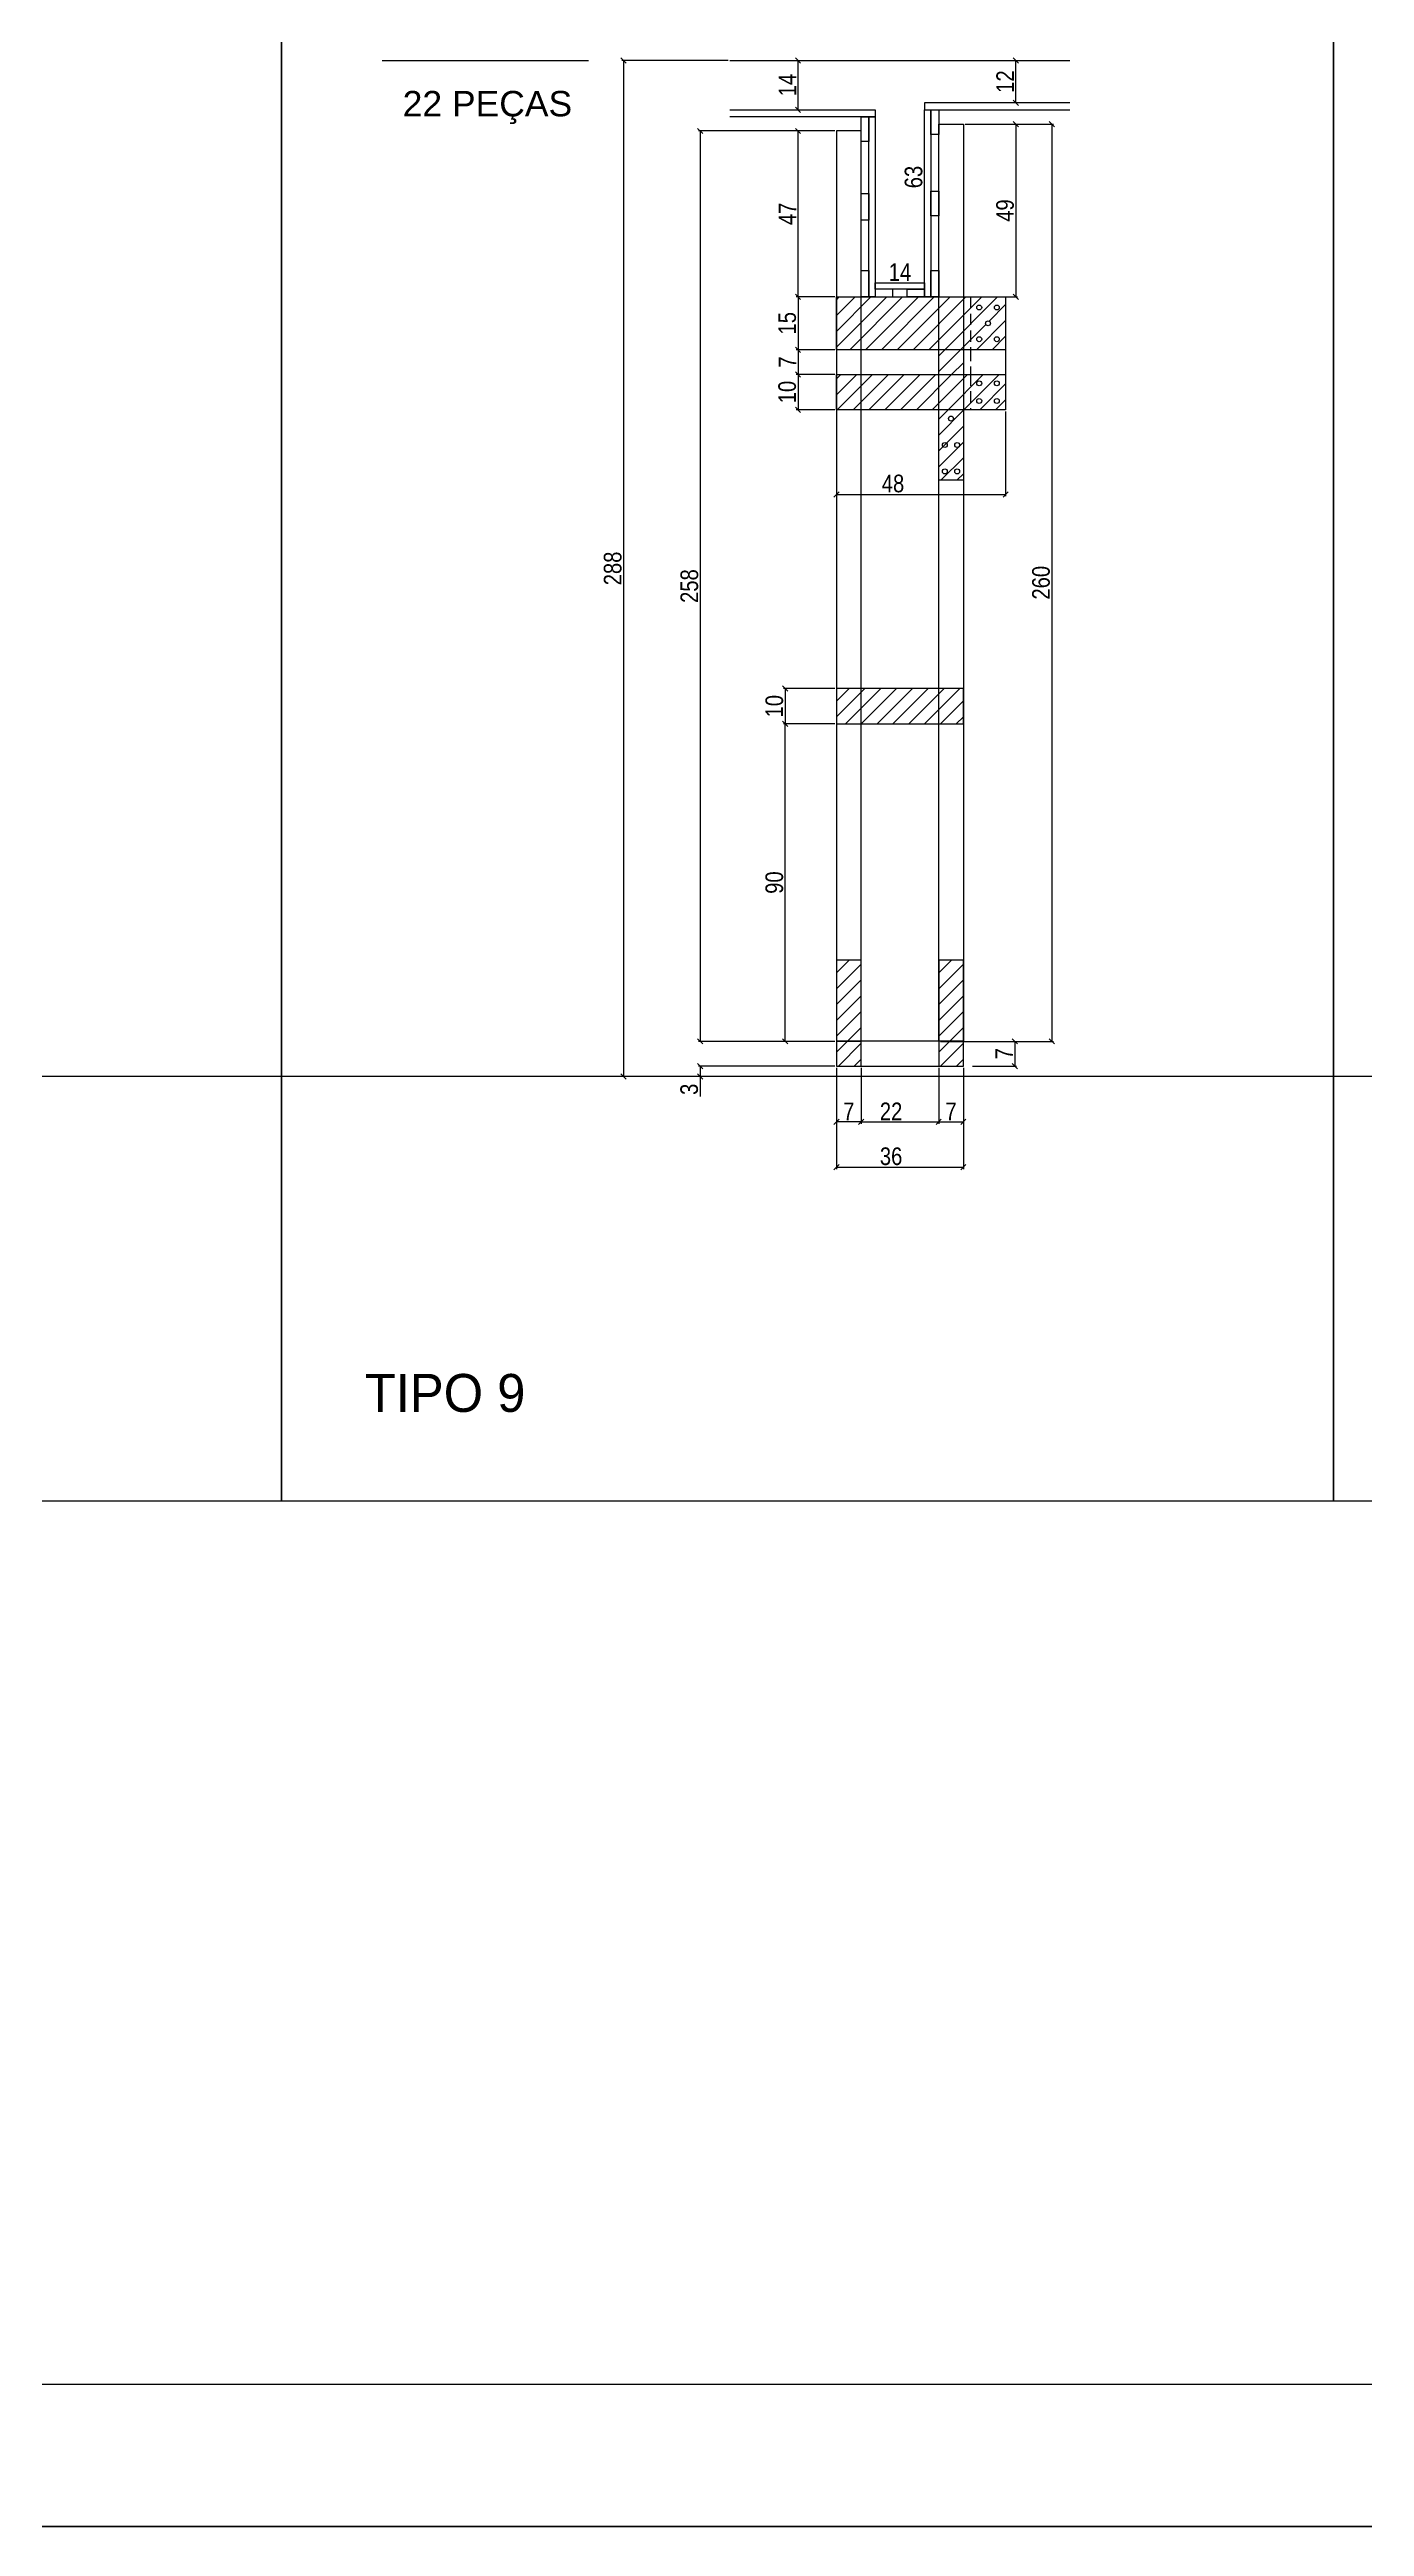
# Model space of a CAD drawing. Extents: x 16965 to 24320, y 205100 to 209880.
# Drawn here: x 17888 to 18634, y 205100 to 206505 of the extents above; entities that cross this region are included whole.
import ezdxf

# ---------------------------------------------------------------- set-up
doc = ezdxf.new("R2010")
doc.units = 0
doc.linetypes.add('DASHED2', pattern=[9.525, 6.35, -3.175])
doc.layers.get('0').update_dxf_attribs({"linetype": 'CONTINUOUS'})
doc.layers.get('DEFPOINTS').update_dxf_attribs({"linetype": 'CONTINUOUS'})
for name, color, linetype in [('8', 111, 'CONTINUOUS'), ('COTA', 241, 'CONTINUOUS'), ('detalhes', 4, 'CONTINUOUS'), ('HACHURA', 8, 'CONTINUOUS'), ('TIRAS REESCORAMENTO', 252, 'CONTINUOUS'), ('VIGAS', 3, 'CONTINUOUS')]:
    doc.layers.add(name, color=color, linetype=linetype)
doc.layers.add('FOLHA', color=255, linetype='CONTINUOUS', lineweight=40)
doc.styles.add('COTA TECNICA 2X', font='techl___.ttf', dxfattribs={"height": 10})
doc.styles.add('R80-50', font='arial.ttf', dxfattribs={"height": 10})
doc.styles.add('ROMAS860', font='ROMAS860.SHX', dxfattribs={"height": 8.5})
doc.dimstyles.new('SECAO', dxfattribs={"dimscale": 0.333333, "dimtxt": 5, "dimasz": 9, "dimexe": 3, "dimexo": 3, "dimgap": 3, "dimtad": 1, "dimdec": 1, "dimlfac": 0.5, "dimzin": 12, "dimdsep": 46, "dimtxsty": 'COTA TECNICA 2X', "dimblk1": 'OBLIQUE', "dimblk2": 'OBLIQUE', "dimsah": 1, "dimcen": 0.9, "dimclrd": 4, "dimclre": 4, "dimclrt": 240, "dimadec": 1, "dimazin": 3, "dimtfac": 1, "dimtdec": 1, "dimtmove": 0, "dimatfit": 3, "dimfxl": 1, "dimtolj": 1, "dimtzin": 12, "dimarcsym": 0})
pattern_1 = [(45, (-5267.449, 8041.0315), (-4.49012806, 4.49012806), [])]

# ---------------------------------------------------------------- blocks, each defined once
blk = doc.blocks.new('_Oblique')
at = {"color": 0, "linetype": 'ByBlock', "lineweight": -2}
blk.add_line((-0.5, -0.5), (0.5, 0.5), dxfattribs=at)
blk = doc.blocks.new('*D3045')
at = {"layer": 'DEFPOINTS', "color": 0, "transparency": 16777216}
for p in [(18334.4, 206458.4), (18257.1, 205942.3), (18334.4, 205942.3)]:
    blk.add_point(p, dxfattribs=at)
at = {"layer": 'detalhes', "color": 4, "lineweight": -2, "transparency": 16777216}
for p, q in [((18333.4, 206458.4), (18256.1, 206458.4)), ((18257.1, 206458.4), (18257.1, 205942.3)), ((18333.4, 205942.3), (18256.1, 205942.3))]:
    blk.add_line(p, q, dxfattribs=at)
at = {"layer": 'detalhes', "color": 4, "lineweight": -2, "transparency": 16777216, "xscale": 3, "yscale": 3, "zscale": 3}
for p, rotation in [((18257.1, 206458.4), 90), ((18257.1, 205942.3), 270)]:
    blk.add_blockref('_Oblique', p, dxfattribs=dict(at, rotation=rotation))
at = {"layer": 'detalhes', "color": 240, "transparency": 16777216, "insert": (18251, 206200.4), "char_height": 10, "attachment_point": 5, "rotation": 90, "style": 'COTA TECNICA 2X'}
blk.add_mtext('\\A1;258', dxfattribs=at)
blk = doc.blocks.new('*D3046')
at = {"layer": 'DEFPOINTS', "color": 0, "transparency": 16777216}
for p in [(18334.4, 205928.3), (18406.4, 205928.3), (18406.4, 205870.9)]:
    blk.add_point(p, dxfattribs=at)
at = {"layer": 'detalhes', "color": 4, "lineweight": -2, "transparency": 16777216}
for p, q in [((18334.4, 205927.3), (18334.4, 205869.9)), ((18406.4, 205927.3), (18406.4, 205869.9)), ((18334.4, 205870.9), (18406.4, 205870.9))]:
    blk.add_line(p, q, dxfattribs=at)
at = {"layer": 'detalhes', "color": 4, "lineweight": -2, "transparency": 16777216, "xscale": 3, "yscale": 3, "zscale": 3, "rotation": 180}
blk.add_blockref('_Oblique', (18334.4, 205870.9), dxfattribs=at)
at = {"layer": 'detalhes', "color": 4, "lineweight": -2, "transparency": 16777216, "xscale": 3, "yscale": 3, "zscale": 3}
blk.add_blockref('_Oblique', (18406.4, 205870.9), dxfattribs=at)
at = {"layer": 'detalhes', "color": 240, "transparency": 16777216, "insert": (18365.4, 205877.1), "char_height": 10, "attachment_point": 5, "style": 'COTA TECNICA 2X'}
blk.add_mtext('\\A1;36', dxfattribs=at)
blk = doc.blocks.new('*D3047')
at = {"layer": 'DEFPOINTS', "color": 0, "transparency": 16777216}
for p in [(18348.4, 205928.3), (18392.4, 205928.3), (18392.4, 205896.6)]:
    blk.add_point(p, dxfattribs=at)
at = {"layer": 'detalhes', "color": 4, "lineweight": -2, "transparency": 16777216}
for p, q in [((18348.4, 205927.3), (18348.4, 205895.6)), ((18392.4, 205927.3), (18392.4, 205895.6)), ((18348.4, 205896.6), (18392.4, 205896.6))]:
    blk.add_line(p, q, dxfattribs=at)
at = {"layer": 'detalhes', "color": 4, "lineweight": -2, "transparency": 16777216, "xscale": 3, "yscale": 3, "zscale": 3, "rotation": 180}
blk.add_blockref('_Oblique', (18348.4, 205896.6), dxfattribs=at)
at = {"layer": 'detalhes', "color": 4, "lineweight": -2, "transparency": 16777216, "xscale": 3, "yscale": 3, "zscale": 3}
blk.add_blockref('_Oblique', (18392.4, 205896.6), dxfattribs=at)
at = {"layer": 'detalhes', "color": 240, "transparency": 16777216, "insert": (18365.4, 205902.6), "char_height": 10, "attachment_point": 5, "style": 'COTA TECNICA 2X'}
blk.add_mtext('\\A1;22', dxfattribs=at)
blk = doc.blocks.new('*D3048')
at = {"layer": 'DEFPOINTS', "color": 0, "transparency": 16777216}
for p in [(18392.4, 205896.6), (18406.4, 205896.6), (18406.4, 205896.6)]:
    blk.add_point(p, dxfattribs=at)
at = {"layer": 'detalhes', "color": 4, "lineweight": -2, "transparency": 16777216}
blk.add_line((18392.4, 205896.6), (18406.4, 205896.6), dxfattribs=at)
at = {"layer": 'detalhes', "color": 4, "lineweight": -2, "transparency": 16777216, "xscale": 3, "yscale": 3, "zscale": 3, "rotation": 180}
blk.add_blockref('_Oblique', (18392.4, 205896.6), dxfattribs=at)
at = {"layer": 'detalhes', "color": 4, "lineweight": -2, "transparency": 16777216, "xscale": 3, "yscale": 3, "zscale": 3}
blk.add_blockref('_Oblique', (18406.4, 205896.6), dxfattribs=at)
at = {"layer": 'detalhes', "color": 240, "transparency": 16777216, "insert": (18399.4, 205902.6), "char_height": 10, "attachment_point": 5, "style": 'COTA TECNICA 2X'}
blk.add_mtext('\\A1;7', dxfattribs=at)
blk = doc.blocks.new('*D3049')
at = {"layer": 'DEFPOINTS', "color": 0, "transparency": 16777216}
for p in [(18334.4, 205896.6), (18334.4, 205896.6), (18348.4, 205896.6)]:
    blk.add_point(p, dxfattribs=at)
at = {"layer": 'detalhes', "color": 4, "lineweight": -2, "transparency": 16777216}
blk.add_line((18348.4, 205896.6), (18334.4, 205896.6), dxfattribs=at)
at = {"layer": 'detalhes', "color": 4, "lineweight": -2, "transparency": 16777216, "xscale": 3, "yscale": 3, "zscale": 3, "rotation": 180}
blk.add_blockref('_Oblique', (18334.4, 205896.6), dxfattribs=at)
at = {"layer": 'detalhes', "color": 4, "lineweight": -2, "transparency": 16777216, "xscale": 3, "yscale": 3, "zscale": 3}
blk.add_blockref('_Oblique', (18348.4, 205896.6), dxfattribs=at)
at = {"layer": 'detalhes', "color": 240, "transparency": 16777216, "insert": (18341.4, 205902.6), "char_height": 10, "attachment_point": 5, "style": 'COTA TECNICA 2X'}
blk.add_mtext('\\A1;7', dxfattribs=at)
blk = doc.blocks.new('*D3050')
at = {"layer": 'DEFPOINTS', "color": 0, "transparency": 16777216}
for p in [(18334.4, 206142.3), (18305.3, 206122.3), (18334.4, 206122.3)]:
    blk.add_point(p, dxfattribs=at)
at = {"layer": 'detalhes', "color": 4, "lineweight": -2, "transparency": 16777216}
for p, q in [((18333.4, 206142.3), (18304.3, 206142.3)), ((18305.3, 206142.3), (18305.3, 206122.3)), ((18333.4, 206122.3), (18304.3, 206122.3))]:
    blk.add_line(p, q, dxfattribs=at)
at = {"layer": 'detalhes', "color": 4, "lineweight": -2, "transparency": 16777216, "xscale": 3, "yscale": 3, "zscale": 3}
for p, rotation in [((18305.3, 206142.3), 90), ((18305.3, 206122.3), 270)]:
    blk.add_blockref('_Oblique', p, dxfattribs=dict(at, rotation=rotation))
at = {"layer": 'detalhes', "color": 240, "transparency": 16777216, "insert": (18299.2, 206132.3), "char_height": 10, "attachment_point": 5, "rotation": 90, "style": 'COTA TECNICA 2X'}
blk.add_mtext('\\A1;10', dxfattribs=at)
blk = doc.blocks.new('*D3051')
at = {"layer": 'DEFPOINTS', "color": 0, "transparency": 16777216}
for p in [(18312.6, 206458.4), (18334.4, 206458.4), (18334.4, 206364.4)]:
    blk.add_point(p, dxfattribs=at)
at = {"layer": 'detalhes', "color": 4, "lineweight": -2, "transparency": 16777216}
for p, q in [((18333.4, 206458.4), (18311.6, 206458.4)), ((18312.6, 206364.4), (18312.6, 206458.4)), ((18333.4, 206364.4), (18311.6, 206364.4))]:
    blk.add_line(p, q, dxfattribs=at)
at = {"layer": 'detalhes', "color": 4, "lineweight": -2, "transparency": 16777216, "xscale": 3, "yscale": 3, "zscale": 3}
for p, rotation in [((18312.6, 206458.4), 90), ((18312.6, 206364.4), 270)]:
    blk.add_blockref('_Oblique', p, dxfattribs=dict(at, rotation=rotation))
at = {"layer": 'detalhes', "color": 240, "transparency": 16777216, "insert": (18306.6, 206411.4), "char_height": 10, "attachment_point": 5, "rotation": 90, "style": 'COTA TECNICA 2X'}
blk.add_mtext('\\A1;47', dxfattribs=at)
blk = doc.blocks.new('*D3052')
at = {"layer": 'DEFPOINTS', "color": 0, "transparency": 16777216}
for p in [(18406.4, 206462.3), (18406.4, 206364.4), (18436.2, 206364.4)]:
    blk.add_point(p, dxfattribs=at)
at = {"layer": 'detalhes', "color": 4, "lineweight": -2, "transparency": 16777216}
for p, q in [((18407.4, 206462.3), (18437.2, 206462.3)), ((18436.2, 206462.3), (18436.2, 206364.4)), ((18407.4, 206364.4), (18437.2, 206364.4))]:
    blk.add_line(p, q, dxfattribs=at)
at = {"layer": 'detalhes', "color": 4, "lineweight": -2, "transparency": 16777216, "xscale": 3, "yscale": 3, "zscale": 3}
for p, rotation in [((18436.2, 206462.3), 90), ((18436.2, 206364.4), 270)]:
    blk.add_blockref('_Oblique', p, dxfattribs=dict(at, rotation=rotation))
at = {"layer": 'detalhes', "color": 240, "transparency": 16777216, "insert": (18430.1, 206413.3), "char_height": 10, "attachment_point": 5, "rotation": 90, "style": 'COTA TECNICA 2X'}
blk.add_mtext('\\A1;49', dxfattribs=at)
blk = doc.blocks.new('*D3053')
at = {"layer": 'DEFPOINTS', "color": 0, "transparency": 16777216}
for p in [(18273.9, 206498.4), (18213.6, 205922.3), (18334.4, 205922.3)]:
    blk.add_point(p, dxfattribs=at)
at = {"layer": 'detalhes', "color": 4, "lineweight": -2, "transparency": 16777216}
for p, q in [((18272.9, 206498.4), (18212.6, 206498.4)), ((18213.6, 206498.4), (18213.6, 205922.3)), ((18333.4, 205922.3), (18212.6, 205922.3))]:
    blk.add_line(p, q, dxfattribs=at)
at = {"layer": 'detalhes', "color": 4, "lineweight": -2, "transparency": 16777216, "xscale": 3, "yscale": 3, "zscale": 3}
for p, rotation in [((18213.6, 206498.4), 90), ((18213.6, 205922.3), 270)]:
    blk.add_blockref('_Oblique', p, dxfattribs=dict(at, rotation=rotation))
at = {"layer": 'detalhes', "color": 240, "transparency": 16777216, "insert": (18207.5, 206210.4), "char_height": 10, "attachment_point": 5, "rotation": 90, "style": 'COTA TECNICA 2X'}
blk.add_mtext('\\A1;288', dxfattribs=at)
blk = doc.blocks.new('*D3054')
at = {"layer": 'DEFPOINTS', "color": 0, "transparency": 16777216}
for p in [(18257.1, 205922.3), (18334.4, 205928.3), (18334.4, 205922.3)]:
    blk.add_point(p, dxfattribs=at)
at = {"layer": 'detalhes', "color": 4, "lineweight": -2, "transparency": 16777216}
for p, q in [((18333.4, 205928.3), (18256.1, 205928.3)), ((18333.4, 205922.3), (18256.1, 205922.3)), ((18257.1, 205928.3), (18257.1, 205922.3)), ((18257.1, 205922.3), (18257.1, 205911))]:
    blk.add_line(p, q, dxfattribs=at)
at = {"layer": 'detalhes', "color": 4, "lineweight": -2, "transparency": 16777216, "xscale": 3, "yscale": 3, "zscale": 3}
for p, rotation in [((18257.1, 205928.3), 90), ((18257.1, 205922.3), 270)]:
    blk.add_blockref('_Oblique', p, dxfattribs=dict(at, rotation=rotation))
at = {"layer": 'detalhes', "color": 240, "transparency": 16777216, "insert": (18250.9, 205915.1), "char_height": 10, "attachment_point": 5, "rotation": 90, "style": 'COTA TECNICA 2X'}
blk.add_mtext('\\A1;3', dxfattribs=at)
blk = doc.blocks.new('*D3055')
at = {"layer": 'DEFPOINTS', "color": 0, "transparency": 16777216}
for p in [(18371.4, 206498.4), (18384.4, 206498.4), (18371.4, 206372.4)]:
    blk.add_point(p, dxfattribs=at)
at = {"layer": 'detalhes', "color": 240, "transparency": 16777216, "insert": (18378.2, 206432.3), "char_height": 10, "attachment_point": 5, "rotation": 90, "style": 'COTA TECNICA 2X'}
blk.add_mtext('\\A1;63', dxfattribs=at)
blk = doc.blocks.new('*D3056')
at = {"layer": 'DEFPOINTS', "color": 0, "transparency": 16777216}
for p in [(18356.4, 206372.4), (18384.4, 206372.4), (18384.4, 206372.4)]:
    blk.add_point(p, dxfattribs=at)
at = {"layer": 'detalhes', "color": 240, "transparency": 16777216, "insert": (18370.4, 206378.4), "char_height": 10, "attachment_point": 5, "style": 'COTA TECNICA 2X'}
blk.add_mtext('\\A1;14', dxfattribs=at)
blk = doc.blocks.new('*D3057')
at = {"layer": 'DEFPOINTS', "color": 0, "transparency": 16777216}
for p in [(18305.3, 206122.3), (18334.4, 206122.3), (18333.4, 205942.3)]:
    blk.add_point(p, dxfattribs=at)
at = {"layer": 'detalhes', "color": 4, "lineweight": -2, "transparency": 16777216}
for p, q in [((18333.4, 206122.3), (18304.3, 206122.3)), ((18305.3, 205942.3), (18305.3, 206122.3)), ((18332.4, 205942.3), (18304.3, 205942.3))]:
    blk.add_line(p, q, dxfattribs=at)
at = {"layer": 'detalhes', "color": 4, "lineweight": -2, "transparency": 16777216, "xscale": 3, "yscale": 3, "zscale": 3}
for p, rotation in [((18305.3, 206122.3), 90), ((18305.3, 205942.3), 270)]:
    blk.add_blockref('_Oblique', p, dxfattribs=dict(at, rotation=rotation))
at = {"layer": 'detalhes', "color": 240, "transparency": 16777216, "insert": (18299.2, 206032.3), "char_height": 10, "attachment_point": 5, "rotation": 90, "style": 'COTA TECNICA 2X'}
blk.add_mtext('\\A1;90', dxfattribs=at)
blk = doc.blocks.new('*D3058')
at = {"layer": 'DEFPOINTS', "color": 0, "transparency": 16777216}
for p in [(18334.4, 206324.4), (18430.4, 206300.4), (18430.4, 206252.4)]:
    blk.add_point(p, dxfattribs=at)
at = {"layer": 'detalhes', "color": 4, "lineweight": -2, "transparency": 16777216}
for p, q in [((18334.4, 206323.4), (18334.4, 206251.4)), ((18430.4, 206299.4), (18430.4, 206251.4)), ((18334.4, 206252.4), (18430.4, 206252.4))]:
    blk.add_line(p, q, dxfattribs=at)
at = {"layer": 'detalhes', "color": 4, "lineweight": -2, "transparency": 16777216, "xscale": 3, "yscale": 3, "zscale": 3, "rotation": 180}
blk.add_blockref('_Oblique', (18334.4, 206252.4), dxfattribs=at)
at = {"layer": 'detalhes', "color": 4, "lineweight": -2, "transparency": 16777216, "xscale": 3, "yscale": 3, "zscale": 3}
blk.add_blockref('_Oblique', (18430.4, 206252.4), dxfattribs=at)
at = {"layer": 'detalhes', "color": 240, "transparency": 16777216, "insert": (18366.5, 206258.5), "char_height": 10, "attachment_point": 5, "style": 'COTA TECNICA 2X'}
blk.add_mtext('\\A1;48', dxfattribs=at)
blk = doc.blocks.new('*D3059')
at = {"layer": 'DEFPOINTS', "color": 0, "transparency": 16777216}
for p in [(18407.4, 206462.3), (18407.4, 205942.3), (18456.6, 205942.3)]:
    blk.add_point(p, dxfattribs=at)
at = {"layer": 'detalhes', "color": 4, "lineweight": -2, "transparency": 16777216}
for p, q in [((18408.4, 206462.3), (18457.6, 206462.3)), ((18456.6, 206462.3), (18456.6, 205942.3)), ((18408.4, 205942.3), (18457.6, 205942.3))]:
    blk.add_line(p, q, dxfattribs=at)
at = {"layer": 'detalhes', "color": 4, "lineweight": -2, "transparency": 16777216, "xscale": 3, "yscale": 3, "zscale": 3}
for p, rotation in [((18456.6, 206462.3), 90), ((18456.6, 205942.3), 270)]:
    blk.add_blockref('_Oblique', p, dxfattribs=dict(at, rotation=rotation))
at = {"layer": 'detalhes', "color": 240, "transparency": 16777216, "insert": (18450.5, 206202.3), "char_height": 10, "attachment_point": 5, "rotation": 90, "style": 'COTA TECNICA 2X'}
blk.add_mtext('\\A1;260', dxfattribs=at)
blk = doc.blocks.new('*D3060')
at = {"layer": 'DEFPOINTS', "color": 0, "transparency": 16777216}
for p in [(18392.4, 205942.3), (18410.5, 205928.3), (18435.6, 205928.3)]:
    blk.add_point(p, dxfattribs=at)
at = {"layer": 'detalhes', "color": 4, "lineweight": -2, "transparency": 16777216}
for p, q in [((18393.4, 205942.3), (18436.6, 205942.3)), ((18435.6, 205942.3), (18435.6, 205928.3)), ((18411.5, 205928.3), (18436.6, 205928.3))]:
    blk.add_line(p, q, dxfattribs=at)
at = {"layer": 'detalhes', "color": 4, "lineweight": -2, "transparency": 16777216, "xscale": 3, "yscale": 3, "zscale": 3}
for p, rotation in [((18435.6, 205942.3), 90), ((18435.6, 205928.3), 270)]:
    blk.add_blockref('_Oblique', p, dxfattribs=dict(at, rotation=rotation))
at = {"layer": 'detalhes', "color": 240, "transparency": 16777216, "insert": (18429.5, 205935.3), "char_height": 10, "attachment_point": 5, "rotation": 90, "style": 'COTA TECNICA 2X'}
blk.add_mtext('\\A1;7', dxfattribs=at)
blk = doc.blocks.new('*D3061')
at = {"layer": 'DEFPOINTS', "color": 0, "transparency": 16777216}
for p in [(18334.4, 206364.4), (18312.6, 206334.4), (18334.4, 206334.4)]:
    blk.add_point(p, dxfattribs=at)
at = {"layer": 'detalhes', "color": 4, "lineweight": -2, "transparency": 16777216}
for p, q in [((18333.4, 206364.4), (18311.6, 206364.4)), ((18312.6, 206364.4), (18312.6, 206334.4)), ((18333.4, 206334.4), (18311.6, 206334.4))]:
    blk.add_line(p, q, dxfattribs=at)
at = {"layer": 'detalhes', "color": 4, "lineweight": -2, "transparency": 16777216, "xscale": 3, "yscale": 3, "zscale": 3}
for p, rotation in [((18312.6, 206364.4), 90), ((18312.6, 206334.4), 270)]:
    blk.add_blockref('_Oblique', p, dxfattribs=dict(at, rotation=rotation))
at = {"layer": 'detalhes', "color": 240, "transparency": 16777216, "insert": (18306.5, 206349.4), "char_height": 10, "attachment_point": 5, "rotation": 90, "style": 'COTA TECNICA 2X'}
blk.add_mtext('\\A1;15', dxfattribs=at)
blk = doc.blocks.new('*D3062')
at = {"layer": 'DEFPOINTS', "color": 0, "transparency": 16777216}
for p in [(18334.4, 206320.4), (18312.6, 206300.4), (18334.4, 206300.4)]:
    blk.add_point(p, dxfattribs=at)
at = {"layer": 'detalhes', "color": 4, "lineweight": -2, "transparency": 16777216}
for p, q in [((18333.4, 206320.4), (18311.6, 206320.4)), ((18312.6, 206320.4), (18312.6, 206300.4)), ((18333.4, 206300.4), (18311.6, 206300.4))]:
    blk.add_line(p, q, dxfattribs=at)
at = {"layer": 'detalhes', "color": 4, "lineweight": -2, "transparency": 16777216, "xscale": 3, "yscale": 3, "zscale": 3}
for p, rotation in [((18312.6, 206320.4), 90), ((18312.6, 206300.4), 270)]:
    blk.add_blockref('_Oblique', p, dxfattribs=dict(at, rotation=rotation))
at = {"layer": 'detalhes', "color": 240, "transparency": 16777216, "insert": (18306.5, 206310.4), "char_height": 10, "attachment_point": 5, "rotation": 90, "style": 'COTA TECNICA 2X'}
blk.add_mtext('\\A1;10', dxfattribs=at)
blk = doc.blocks.new('*D3063')
at = {"layer": 'DEFPOINTS', "color": 0, "transparency": 16777216}
for p in [(18334.4, 206334.4), (18312.6, 206320.4), (18334.4, 206320.4)]:
    blk.add_point(p, dxfattribs=at)
at = {"layer": 'detalhes', "color": 4, "lineweight": -2, "transparency": 16777216}
for p, q in [((18333.4, 206334.4), (18311.6, 206334.4)), ((18312.6, 206334.4), (18312.6, 206320.4)), ((18333.4, 206320.4), (18311.6, 206320.4))]:
    blk.add_line(p, q, dxfattribs=at)
at = {"layer": 'detalhes', "color": 4, "lineweight": -2, "transparency": 16777216, "xscale": 3, "yscale": 3, "zscale": 3}
for p, rotation in [((18312.6, 206334.4), 90), ((18312.6, 206320.4), 270)]:
    blk.add_blockref('_Oblique', p, dxfattribs=dict(at, rotation=rotation))
at = {"layer": 'detalhes', "color": 240, "transparency": 16777216, "insert": (18306.6, 206327.4), "char_height": 10, "attachment_point": 5, "rotation": 90, "style": 'COTA TECNICA 2X'}
blk.add_mtext('\\A1;7', dxfattribs=at)
blk = doc.blocks.new('*D3064')
at = {"layer": 'DEFPOINTS', "color": 0, "transparency": 16777216}
for p in [(18436.2, 206498.4), (18436.2, 206498.4), (18436.2, 206474.4)]:
    blk.add_point(p, dxfattribs=at)
at = {"layer": 'detalhes', "color": 4, "lineweight": -2, "transparency": 16777216}
for p, q in [((18436.2, 206474.4), (18436.2, 206498.4)), ((18437.2, 206498.4), (18437.2, 206498.4)), ((18437.2, 206474.4), (18437.2, 206474.4))]:
    blk.add_line(p, q, dxfattribs=at)
at = {"layer": 'detalhes', "color": 4, "lineweight": -2, "transparency": 16777216, "xscale": 3, "yscale": 3, "zscale": 3}
for p, rotation in [((18436.2, 206498.4), 90), ((18436.2, 206474.4), 270)]:
    blk.add_blockref('_Oblique', p, dxfattribs=dict(at, rotation=rotation))
at = {"layer": 'detalhes', "color": 240, "transparency": 16777216, "insert": (18430.1, 206486.4), "char_height": 10, "attachment_point": 5, "rotation": 90, "style": 'COTA TECNICA 2X'}
blk.add_mtext('\\A1;12', dxfattribs=at)
blk = doc.blocks.new('*D3065')
at = {"layer": 'DEFPOINTS', "color": 0, "transparency": 16777216}
for p in [(18312.6, 206498.4), (18312.6, 206498.4), (18312.6, 206470.4)]:
    blk.add_point(p, dxfattribs=at)
at = {"layer": 'detalhes', "color": 4, "lineweight": -2, "transparency": 16777216}
for p, q in [((18311.6, 206498.4), (18311.6, 206498.4)), ((18312.6, 206470.4), (18312.6, 206498.4)), ((18311.6, 206470.4), (18311.6, 206470.4))]:
    blk.add_line(p, q, dxfattribs=at)
at = {"layer": 'detalhes', "color": 4, "lineweight": -2, "transparency": 16777216, "xscale": 3, "yscale": 3, "zscale": 3}
for p, rotation in [((18312.6, 206498.4), 90), ((18312.6, 206470.4), 270)]:
    blk.add_blockref('_Oblique', p, dxfattribs=dict(at, rotation=rotation))
at = {"layer": 'detalhes', "color": 240, "transparency": 16777216, "insert": (18306.6, 206484.4), "char_height": 10, "attachment_point": 5, "rotation": 90, "style": 'COTA TECNICA 2X'}
blk.add_mtext('\\A1;14', dxfattribs=at)

msp = doc.modelspace()

# ---------------------------------------------------------------- hatches: boundary and pattern name
at = {"layer": 'COTA'}
h = msp.add_hatch(dxfattribs=at)
h.set_pattern_fill('ANSI31', color=256, scale=2, style=0)
h.set_pattern_definition(pattern_1)
h.paths.add_polyline_path([(18430.4, 206364.35), (18334.4, 206364.35), (18334.4, 206334.35), (18430.4, 206334.35)])
edge = h.paths.add_edge_path(flags=16)
edge.add_arc((18415.4, 206340.35), 1.4, 0, 360)
edge = h.paths.add_edge_path(flags=16)
edge.add_arc((18420.4, 206349.35), 1.4, 0, 360)
edge = h.paths.add_edge_path(flags=16)
edge.add_arc((18415.4, 206358.35), 1.4, 0, 360)
edge = h.paths.add_edge_path(flags=16)
edge.add_arc((18425.4, 206340.35), 1.4, 0, 360)
edge = h.paths.add_edge_path(flags=16)
edge.add_arc((18425.4, 206358.35), 1.4, 0, 360)
h = msp.add_hatch(dxfattribs=at)
h.set_pattern_fill('ANSI31', color=256, scale=2, style=0)
h.set_pattern_definition(pattern_1)
h.paths.add_polyline_path([(18392.4, 206334.35), (18392.4, 206320.35), (18406.4, 206320.35), (18406.4, 206334.35)])
h = msp.add_hatch(dxfattribs=at)
h.set_pattern_fill('ANSI31', color=256, scale=2, style=0)
h.set_pattern_definition(pattern_1)
h.paths.add_polyline_path([(18430.4, 206320.35), (18334.4, 206320.35), (18334.4, 206300.35), (18430.4, 206300.35)])
edge = h.paths.add_edge_path(flags=16)
edge.add_arc((18415.4, 206315.35), 1.4, 0, 360)
edge = h.paths.add_edge_path(flags=16)
edge.add_arc((18415.4, 206305.35), 1.4, 0, 360)
edge = h.paths.add_edge_path(flags=16)
edge.add_arc((18425.4, 206315.35), 1.4, 0, 360)
edge = h.paths.add_edge_path(flags=16)
edge.add_arc((18425.4, 206305.35), 1.4, 0, 360)
h = msp.add_hatch(dxfattribs=at)
h.set_pattern_fill('ANSI31', color=256, scale=2, style=0)
h.set_pattern_definition(pattern_1)
h.paths.add_polyline_path([(18392.4, 206260.41), (18406.4, 206260.41), (18406.4, 206300.35), (18392.4, 206300.35)])
h = msp.add_hatch(dxfattribs=at)
h.set_pattern_fill('ANSI31', color=256, scale=2, style=0)
h.set_pattern_definition([(45, (-5257.449, 8021.0315), (-4.49012806, 4.49012806), [])])
h.paths.add_polyline_path([(18406.4, 206142.33), (18334.4, 206142.33), (18334.4, 206122.33), (18406.4, 206122.33)])
h = msp.add_hatch(dxfattribs=at)
h.set_pattern_fill('ANSI31', color=256, scale=2, style=0)
h.set_pattern_definition([(45, (-1509.815, 200119.121), (-4.490128, 4.490128), [])])
h.paths.add_polyline_path([(18334.4, 205928.31), (18348.4, 205928.31), (18348.4, 205988.31), (18334.4, 205988.31)])
h = msp.add_hatch(dxfattribs=at)
h.set_pattern_fill('ANSI31', color=256, scale=2, style=0)
h.set_pattern_definition([(45, (-1451.815, 200119.121), (-4.490128, 4.490128), [])])
h.paths.add_polyline_path([(18392.4, 205928.31), (18406.4, 205928.31), (18406.4, 205988.31), (18392.4, 205988.31)])

# ---------------------------------------------------------------- linework, layer by layer
at = {"linetype": 'Continuous'}
msp.add_line((18430.4, 206334.35), (18430.4, 206320.35), dxfattribs=at)
msp.add_line((18406.4, 206260.41), (18392.4, 206260.41))
at = {"color": 30}
msp.add_line((24239.28, 205180.82), (17165.77, 205180.82), dxfattribs=at)
at = {"color": 4}
msp.add_lwpolyline([(18616.39, 205681.7), (18019.58, 205681.7), (18019.58, 206646.49), (18616.39, 206646.49)], close=True, dxfattribs=at)
at = {"color": 74}
msp.add_lwpolyline([(19213.2, 205681.7), (18616.39, 205681.7), (18616.39, 206646.49), (19213.2, 206646.49)], close=True, dxfattribs=at)
at = {"linetype": 'Continuous'}
for points in [[(18334.4, 205942.31), (18348.4, 205942.31), (18348.4, 206458.4), (18334.4, 206458.4)], [(18406.4, 205942.31), (18392.4, 205942.31), (18392.4, 206462.28), (18406.4, 206462.28)], [(18430.4, 206334.35), (18334.4, 206334.35), (18334.4, 206364.35), (18430.4, 206364.35)], [(18430.4, 206300.35), (18334.4, 206300.35), (18334.4, 206320.35), (18430.4, 206320.35)], [(18334.4, 205928.31), (18348.4, 205928.31), (18348.4, 205988.31), (18334.4, 205988.31)], [(18392.4, 205928.31), (18406.4, 205928.31), (18406.4, 205988.31), (18392.4, 205988.31)]]:
    msp.add_lwpolyline(points, close=True, dxfattribs=at)
for points in [[(18334.4, 206122.33), (18406.4, 206122.33), (18406.4, 206142.33), (18334.4, 206142.33), (18334.4, 206122.33)], [(18356.4, 205928.31), (18406.4, 205928.31), (18406.4, 205942.31), (18334.4, 205942.31), (18334.4, 205928.31), (18356.4, 205928.31)]]:
    msp.add_lwpolyline(points, dxfattribs=at)
for centre in [(18415.4, 206358.35), (18425.4, 206358.35), (18415.4, 206340.35), (18420.4, 206349.35), (18425.4, 206340.35), (18415.4, 206315.35), (18425.4, 206315.35), (18399.4, 206295.35), (18415.4, 206305.35), (18425.4, 206305.35), (18395.9, 206280.38), (18402.9, 206280.38), (18395.9, 206265.41), (18402.9, 206265.41)]:
    msp.add_circle(centre, 1.4)
at = {"layer": '8', "color": 32, "linetype": 'Continuous', "true_color": 0xcd6928}
msp.add_lwpolyline([(18019.58, 205681.7), (17422.76, 205681.7), (17422.76, 206646.49), (18019.58, 206646.49)], close=True, dxfattribs=at)
at = {"layer": 'COTA', "linetype": 'DASHED2'}
for p, q in [((18410.4, 206364.35), (18410.4, 206334.35)), ((18410.4, 206334.35), (18410.4, 206320.35)), ((18410.4, 206320.35), (18410.4, 206300.35))]:
    msp.add_line(p, q, dxfattribs=at)
at = {"layer": 'FOLHA'}
msp.add_line((24319.75, 205100.34), (16964.59, 205100.34), dxfattribs=at)
at = {"layer": 'HACHURA', "color": 7}
msp.add_line((18076.65, 206498.4), (18193.8, 206498.4), dxfattribs=at)
at = {"layer": 'TIRAS REESCORAMENTO', "linetype": 'ByBlock'}
for p, q in [((18273.92, 206498.4), (18466.88, 206498.4)), ((18616.39, 205922.31), (17422.76, 205922.31)), ((19213.2, 205922.31), (18616.39, 205922.31))]:
    msp.add_line(p, q, dxfattribs=at)
for points in [[(18273.92, 206470.4), (18356.4, 206470.4), (18356.4, 206466.4), (18273.92, 206466.4)], [(18356.4, 206364.35), (18352.8, 206364.35), (18352.8, 206466.4), (18356.4, 206466.4), (18356.4, 206364.35)], [(18466.88, 206474.4), (18384.4, 206474.4), (18384.4, 206470.4), (18466.88, 206470.4)], [(18388, 206364.35), (18384.4, 206364.35), (18384.4, 206470.4), (18388, 206470.4), (18388, 206364.35)]]:
    msp.add_lwpolyline(points, dxfattribs=at)
for points in [[(18348.4, 206466.4), (18352.8, 206466.4), (18352.8, 206452.4), (18348.4, 206452.4)], [(18388, 206470.4), (18392.4, 206470.4), (18392.4, 206456.4), (18388, 206456.4)], [(18348.4, 206422.88), (18352.8, 206422.88), (18352.8, 206407.88), (18348.4, 206407.88)], [(18388, 206424.38), (18392.4, 206424.38), (18392.4, 206410.38), (18388, 206410.38)], [(18348.4, 206379.35), (18352.8, 206379.35), (18352.8, 206364.35), (18348.4, 206364.35)], [(18384.4, 206368.75), (18356.4, 206368.75), (18356.4, 206372.35), (18384.4, 206372.35)], [(18366.37, 206364.35), (18366.37, 206368.75), (18356.4, 206368.75), (18356.4, 206364.35)], [(18374.44, 206364.35), (18374.44, 206368.75), (18384.4, 206368.75), (18384.4, 206364.35)], [(18388, 206379.35), (18392.4, 206379.35), (18392.4, 206364.35), (18388, 206364.35)]]:
    msp.add_lwpolyline(points, close=True, dxfattribs=at)

# ---------------------------------------------------------------- texts
at = {"linetype": 'Continuous', "style": 'ROMAS860'}
msp.add_text('TIPO 9', height=21.505, dxfattribs=at).set_placement((18066.86, 205732.22))
at = {"layer": 'VIGAS', "color": 7, "insert": (18088.33, 206481.11), "char_height": 14.4, "attachment_point": 1, "style": 'R80-50'}
msp.add_mtext_dynamic_manual_height_columns('22 PEÇAS', width=162.221, gutter_width=50, heights=[0], dxfattribs=at)

# ---------------------------------------------------------------- dimensions: what is measured, and where the dimension line sits
at = {"layer": 'detalhes', "color": 3}
for base, p1, p2, picture, middle in [((18213.61, 205922.31), (18273.92, 206498.4), (18334.4, 205922.31), '*D3053', (18207.51, 206210.36)), ((18312.63, 206498.4), (18312.63, 206470.4), (18312.63, 206498.4), '*D3065', (18306.56, 206484.4)), ((18436.16, 206498.4), (18436.16, 206474.4), (18436.16, 206498.4), '*D3064', (18430.1, 206486.4)), ((18257.11, 205942.31), (18334.4, 206458.4), (18334.4, 205942.31), '*D3045', (18250.98, 206200.36)), ((18312.63, 206458.4), (18334.4, 206364.35), (18334.4, 206458.4), '*D3051', (18306.56, 206411.38)), ((18436.16, 206364.35), (18406.4, 206462.28), (18406.4, 206364.35), '*D3052', (18430.05, 206413.32)), ((18312.63, 206334.35), (18334.4, 206364.35), (18334.4, 206334.35), '*D3061', (18306.52, 206349.35)), ((18312.63, 206320.35), (18334.4, 206334.35), (18334.4, 206320.35), '*D3063', (18306.56, 206327.35)), ((18312.63, 206300.35), (18334.4, 206320.35), (18334.4, 206300.35), '*D3062', (18306.53, 206310.35)), ((18305.3, 206122.33), (18334.4, 206142.33), (18334.4, 206122.33), '*D3050', (18299.2, 206132.33)), ((18305.3, 206122.33), (18333.4, 205942.31), (18334.4, 206122.33), '*D3057', (18299.17, 206032.32)), ((18435.55, 205928.31), (18392.4, 205942.31), (18410.46, 205928.31), '*D3060', (18429.48, 205935.31)), ((18257.11, 205922.31), (18334.4, 205928.31), (18334.4, 205922.31), '*D3054', (18250.89, 205915.15))]:
    dim = msp.add_linear_dim(base=base, p1=p1, p2=p2, angle=90, dimstyle='SECAO', dxfattribs=at)
    dim.commit()
    dim.dimension.update_dxf_attribs({"geometry": picture, "text_midpoint": middle})
dim = msp.add_linear_dim(base=(18384.4, 206498.4), p1=(18371.44, 206372.35), p2=(18371.44, 206498.4), angle=90, dimstyle='SECAO', override={"dimse1": 1, "dimse2": 1, "dimsd1": 1, "dimsd2": 1}, dxfattribs=at)
dim.commit()
dim.dimension.update_dxf_attribs({"geometry": '*D3055', "text_midpoint": (18384.4, 206432.33), "dimtype": 160})
dim = msp.add_linear_dim(base=(18456.63, 205942.31), p1=(18407.4, 206462.28), p2=(18407.4, 205942.31), angle=90, dimstyle='SECAO', dxfattribs=at)
dim.commit()
dim.dimension.update_dxf_attribs({"geometry": '*D3059', "text_midpoint": (18456.63, 206202.3), "dimtype": 160})
dim = msp.add_linear_dim(base=(18384.4, 206372.35), p1=(18356.4, 206372.35), p2=(18384.4, 206372.35), dimstyle='SECAO', override={"dimse1": 1, "dimse2": 1, "dimsd1": 1, "dimsd2": 1}, dxfattribs=at)
dim.commit()
dim.dimension.update_dxf_attribs({"geometry": '*D3056', "text_midpoint": (18370.4, 206372.35), "dimtype": 160})
for base, p1, p2, picture, middle in [((18430.4, 206252.43), (18334.4, 206324.35), (18430.4, 206300.35), '*D3058', (18366.54, 206252.43)), ((18406.4, 205870.86), (18334.4, 205928.31), (18406.4, 205928.31), '*D3046', (18365.4, 205870.86)), ((18392.4, 205896.57), (18348.4, 205928.31), (18392.4, 205928.31), '*D3047', (18365.4, 205896.57)), ((18406.4, 205896.57), (18392.4, 205896.57), (18406.4, 205896.57), '*D3048', (18399.4, 205896.57))]:
    dim = msp.add_linear_dim(base=base, p1=p1, p2=p2, dimstyle='SECAO', dxfattribs=at)
    dim.commit()
    dim.dimension.update_dxf_attribs({"geometry": picture, "text_midpoint": middle, "dimtype": 160})
dim = msp.add_linear_dim(base=(18334.4, 205896.57), p1=(18348.4, 205896.57), p2=(18334.4, 205896.57), dimstyle='SECAO', dxfattribs=at)
dim.commit()
dim.dimension.update_dxf_attribs({"geometry": '*D3049', "text_midpoint": (18341.4, 205902.65)})

doc.saveas('drawing.dxf')
